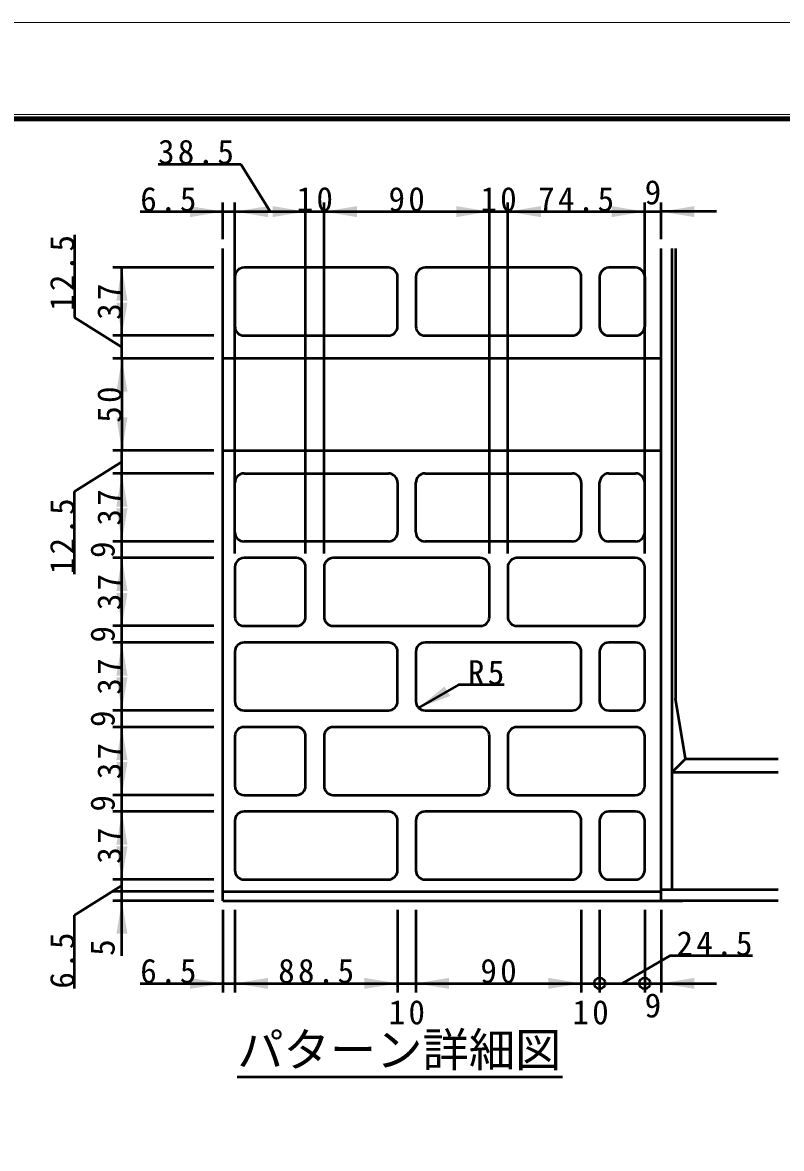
# Model space of a CAD drawing. Units: millimetres, scale not verified, with parts at other scales. Extents: x -2102 to 2102, y -1485 to 1485.
# Drawn here: x -1135 to -308, y 259 to 1485 of the extents above; entities that cross this region are included whole.
import ezdxf
from ezdxf.enums import TextEntityAlignment as Align

# ---------------------------------------------------------------- set-up
doc = ezdxf.new("R2010")
doc.units = ezdxf.units.MM
doc.header["$LTSCALE"] = 5
doc.layers.add('0-0_V-nasSTD', color=7, linetype='Continuous', lineweight=35)
doc.layers.add('0-1_0', color=7, linetype='Continuous', lineweight=50)
doc.styles.add('ＭＳ ゴシック', font='')
doc.styles.get('ＭＳ ゴシック').set_extended_font_data('MS Gothic')

msp = doc.modelspace()

# ---------------------------------------------------------------- linework, layer by layer
at = {"layer": '0-0_V-nasSTD', "lineweight": 50}
for p, q in [((-916.369, 529.187), (-916.369, 1239.187)), ((-423.869, 1239.187), (-423.869, 749.187)), ((-439.369, 1119.187), (-916.369, 1119.187)), ((-412.994, 683.528), (-423.869, 749.187))]:
    msp.add_line(p, q, dxfattribs=at)
at = {"layer": '0-0_V-nasSTD', "lineweight": 18}
for points in [[(-2102.5, -1485), (-2102.5, 1485), (2102.5, 1485), (2102.5, -1485)], [(-2002.5, -1385), (-2002.5, 1385), (2002.5, 1385), (2002.5, -1385)]]:
    msp.add_lwpolyline(points, close=True, dxfattribs=at)
at = {"layer": '0-0_V-nasSTD', "lineweight": 100}
msp.add_lwpolyline([(-1997.5, 1380), (-1997.5, -1380), (1997.5, -1380), (1997.5, 1380)], close=True, dxfattribs=at)
at = {"layer": '0-0_V-nasSTD', "lineweight": 50}
for centre in [(-506.369, 439.187), (-457.369, 439.187)]:
    msp.add_circle(centre, 6, dxfattribs=at)
at = {"layer": '0-0_V-nasSTD'}
for points in [[(-952.369, 1273.187), (-952.369, 1285.187), (-916.369, 1279.187)], [(-903.369, 1279.187), (-867.369, 1273.187), (-867.369, 1285.187)], [(-862.369, 1273.187), (-862.369, 1285.187), (-826.369, 1279.187)], [(-806.369, 1279.187), (-770.369, 1273.187), (-770.369, 1285.187)], [(-662.369, 1273.187), (-662.369, 1285.187), (-626.369, 1279.187)], [(-606.369, 1279.187), (-570.369, 1273.187), (-570.369, 1285.187)], [(-493.369, 1273.187), (-493.369, 1285.187), (-457.369, 1279.187)], [(-439.369, 1279.187), (-403.369, 1273.187), (-403.369, 1285.187)], [(-1032.369, 1182.187), (-1026.369, 1218.187), (-1020.369, 1182.187)], [(-1032.369, 1180.187), (-1026.369, 1144.187), (-1020.369, 1180.187)], [(-1032.369, 1083.187), (-1026.369, 1119.187), (-1020.369, 1083.187)], [(-1032.369, 1055.187), (-1026.369, 1019.187), (-1020.369, 1055.187)], [(-1032.369, 958.187), (-1026.369, 994.187), (-1020.369, 958.187)], [(-1032.369, 956.187), (-1026.369, 920.187), (-1020.369, 956.187)], [(-1032.369, 866.187), (-1026.369, 902.187), (-1020.369, 866.187)], [(-1032.369, 864.187), (-1026.369, 828.187), (-1020.369, 864.187)], [(-1032.369, 774.187), (-1026.369, 810.187), (-1020.369, 774.187)], [(-1032.369, 772.187), (-1026.369, 736.187), (-1020.369, 772.187)], [(-703.44, 739.116), (-675.263, 762.312), (-669.263, 751.92)], [(-1032.369, 682.187), (-1026.369, 718.187), (-1020.369, 682.187)], [(-1032.369, 680.187), (-1026.369, 644.187), (-1020.369, 680.187)], [(-1032.369, 590.187), (-1026.369, 626.187), (-1020.369, 590.187)], [(-1032.369, 588.187), (-1026.369, 552.187), (-1020.369, 588.187)], [(-1032.369, 493.187), (-1026.369, 529.187), (-1020.369, 493.187)], [(-952.369, 433.187), (-952.369, 445.187), (-916.369, 439.187)], [(-903.369, 439.187), (-867.369, 433.187), (-867.369, 445.187)], [(-762.369, 433.187), (-762.369, 445.187), (-726.369, 439.187)], [(-706.369, 439.187), (-670.369, 433.187), (-670.369, 445.187)], [(-562.369, 433.187), (-562.369, 445.187), (-526.369, 439.187)]]:
    msp.add_solid(points, dxfattribs=at)
at = {"layer": '0-1_0'}
for p, q in [((-987.085, 1330.722), (-897.085, 1330.722)), ((-897.085, 1330.722), (-864.869, 1279.187)), ((-916.369, 1249.187), (-916.369, 1289.187)), ((-903.369, 907.187), (-903.369, 1289.187)), ((-826.369, 907.187), (-826.369, 1289.187)), ((-806.369, 907.187), (-806.369, 1289.187)), ((-626.369, 907.187), (-626.369, 1289.187)), ((-606.369, 907.187), (-606.369, 1289.187)), ((-457.369, 907.187), (-457.369, 1289.187)), ((-439.369, 1249.187), (-439.369, 1289.187)), ((-1006.369, 1279.187), (-916.369, 1279.187)), ((-916.369, 1279.187), (-903.369, 1279.187)), ((-903.369, 1279.187), (-826.369, 1279.187)), ((-826.369, 1279.187), (-806.369, 1279.187)), ((-806.369, 1279.187), (-626.369, 1279.187)), ((-626.369, 1279.187), (-606.369, 1279.187)), ((-606.369, 1279.187), (-457.369, 1279.187)), ((-457.369, 1279.187), (-439.369, 1279.187)), ((-379.369, 1279.187), (-439.369, 1279.187)), ((-1077.904, 1253.903), (-1077.904, 1163.903)), ((-439.369, 529.187), (-439.369, 1239.187)), ((-427.369, 541.187), (-427.369, 1239.187)), ((-926.369, 1218.187), (-1036.369, 1218.187)), ((-1026.369, 1144.187), (-1026.369, 1218.187)), ((-736.369, 1218.187), (-893.369, 1218.187)), ((-536.369, 1218.187), (-696.369, 1218.187)), ((-467.369, 1218.187), (-496.369, 1218.187)), ((-903.369, 1208.187), (-903.369, 1154.187)), ((-726.369, 1154.187), (-726.369, 1208.187)), ((-706.369, 1208.187), (-706.369, 1154.187)), ((-526.369, 1154.187), (-526.369, 1208.187)), ((-506.369, 1208.187), (-506.369, 1154.187)), ((-457.369, 1208.187), (-457.369, 1154.187)), ((-1077.904, 1163.903), (-1026.369, 1131.687)), ((-926.369, 1144.187), (-1036.369, 1144.187)), ((-1026.369, 1119.187), (-1026.369, 1144.187)), ((-893.369, 1144.187), (-736.369, 1144.187)), ((-696.369, 1144.187), (-536.369, 1144.187)), ((-496.369, 1144.187), (-467.369, 1144.187)), ((-926.369, 1119.187), (-1036.369, 1119.187)), ((-1026.369, 1119.187), (-1026.369, 1019.187)), ((-926.369, 1019.187), (-1036.369, 1019.187)), ((-1026.369, 994.187), (-1026.369, 1019.187)), ((-916.369, 1019.187), (-439.369, 1019.187)), ((-1077.904, 974.471), (-1026.369, 1006.687)), ((-926.369, 994.187), (-1036.369, 994.187)), ((-1026.369, 920.187), (-1026.369, 994.187)), ((-893.369, 994.187), (-736.369, 994.187)), ((-696.369, 994.187), (-536.369, 994.187)), ((-496.369, 994.187), (-467.369, 994.187)), ((-903.369, 930.187), (-903.369, 984.187)), ((-726.369, 984.187), (-726.369, 930.187)), ((-706.369, 930.187), (-706.369, 984.187)), ((-526.369, 984.187), (-526.369, 930.187)), ((-506.369, 930.187), (-506.369, 984.187)), ((-457.369, 930.187), (-457.369, 984.187)), ((-1077.904, 884.471), (-1077.904, 974.471)), ((-926.369, 920.187), (-1036.369, 920.187)), ((-1026.369, 902.187), (-1026.369, 920.187)), ((-736.369, 920.187), (-893.369, 920.187)), ((-536.369, 920.187), (-696.369, 920.187)), ((-467.369, 920.187), (-496.369, 920.187)), ((-926.369, 902.187), (-1036.369, 902.187)), ((-1026.369, 828.187), (-1026.369, 902.187)), ((-836.369, 902.187), (-893.369, 902.187)), ((-636.369, 902.187), (-796.369, 902.187)), ((-467.369, 902.187), (-596.369, 902.187)), ((-903.369, 892.187), (-903.369, 838.187)), ((-826.369, 838.187), (-826.369, 892.187)), ((-806.369, 892.187), (-806.369, 838.187)), ((-626.369, 838.187), (-626.369, 892.187)), ((-606.369, 892.187), (-606.369, 838.187)), ((-457.369, 838.187), (-457.369, 892.187)), ((-926.369, 828.187), (-1036.369, 828.187)), ((-926.369, 828.187), (-1036.369, 828.187)), ((-1026.369, 810.187), (-1026.369, 828.187)), ((-893.369, 828.187), (-836.369, 828.187)), ((-796.369, 828.187), (-636.369, 828.187)), ((-596.369, 828.187), (-467.369, 828.187)), ((-926.369, 810.187), (-1036.369, 810.187)), ((-1026.369, 736.187), (-1026.369, 810.187)), ((-736.369, 810.187), (-893.369, 810.187)), ((-536.369, 810.187), (-696.369, 810.187)), ((-467.369, 810.187), (-496.369, 810.187)), ((-903.369, 800.187), (-903.369, 746.187)), ((-726.369, 746.187), (-726.369, 800.187)), ((-706.369, 800.187), (-706.369, 746.187)), ((-526.369, 746.187), (-526.369, 800.187)), ((-506.369, 800.187), (-506.369, 746.187)), ((-457.369, 746.187), (-457.369, 800.187)), ((-660.138, 764.116), (-703.44, 739.116)), ((-610.138, 764.116), (-660.138, 764.116)), ((-926.369, 736.187), (-1036.369, 736.187)), ((-926.369, 736.187), (-1036.369, 736.187)), ((-1026.369, 718.187), (-1026.369, 736.187)), ((-893.369, 736.187), (-736.369, 736.187)), ((-696.369, 736.187), (-536.369, 736.187)), ((-496.369, 736.187), (-467.369, 736.187)), ((-926.369, 718.187), (-1036.369, 718.187)), ((-1026.369, 644.187), (-1026.369, 718.187)), ((-836.369, 718.187), (-893.369, 718.187)), ((-636.369, 718.187), (-796.369, 718.187)), ((-467.369, 718.187), (-596.369, 718.187)), ((-903.369, 708.187), (-903.369, 654.187)), ((-826.369, 654.187), (-826.369, 708.187)), ((-806.369, 708.187), (-806.369, 654.187)), ((-626.369, 654.187), (-626.369, 708.187)), ((-606.369, 708.187), (-606.369, 654.187)), ((-457.369, 654.187), (-457.369, 708.187)), ((-412.994, 683.528), (-427.369, 669.187)), ((-412.994, 683.528), (-312.033, 683.528)), ((-427.369, 669.187), (-312.033, 669.187)), ((-926.369, 644.187), (-1036.369, 644.187)), ((-926.369, 644.187), (-1036.369, 644.187)), ((-1026.369, 626.187), (-1026.369, 644.187)), ((-893.369, 644.187), (-836.369, 644.187)), ((-796.369, 644.187), (-636.369, 644.187)), ((-596.369, 644.187), (-467.369, 644.187)), ((-926.369, 626.187), (-1036.369, 626.187)), ((-736.369, 626.187), (-893.369, 626.187)), ((-536.369, 626.187), (-696.369, 626.187)), ((-467.369, 626.187), (-496.369, 626.187)), ((-903.369, 616.187), (-903.369, 562.187)), ((-726.369, 562.187), (-726.369, 616.187)), ((-706.369, 616.187), (-706.369, 562.187)), ((-526.369, 562.187), (-526.369, 616.187)), ((-506.369, 616.187), (-506.369, 562.187)), ((-457.369, 562.187), (-457.369, 616.187)), ((-926.369, 552.187), (-1036.369, 552.187)), ((-893.369, 552.187), (-736.369, 552.187)), ((-696.369, 552.187), (-536.369, 552.187)), ((-496.369, 552.187), (-467.369, 552.187)), ((-1077.904, 513.471), (-1026.369, 545.687)), ((-312.033, 541.187), (-439.369, 541.187)), ((-926.369, 539.187), (-1036.369, 539.187)), ((-926.369, 529.187), (-1036.369, 529.187)), ((-1026.369, 529.187), (-1026.369, 539.187)), ((-1026.369, 469.187), (-1026.369, 529.187)), ((-916.369, 539.187), (-439.369, 539.187)), ((-916.369, 529.187), (-416.369, 529.187)), ((-312.033, 529.187), (-439.369, 529.187)), ((-916.369, 519.187), (-916.369, 429.187)), ((-903.369, 519.187), (-903.369, 429.187)), ((-726.369, 519.187), (-726.369, 429.187)), ((-706.369, 519.187), (-706.369, 429.187)), ((-526.369, 519.187), (-526.369, 429.187)), ((-506.369, 519.187), (-506.369, 429.187)), ((-457.369, 519.187), (-457.369, 429.187)), ((-439.369, 519.187), (-439.369, 429.187)), ((-1077.904, 433.471), (-1077.904, 513.471)), ((-1006.369, 439.187), (-916.369, 439.187)), ((-916.369, 439.187), (-903.369, 439.187)), ((-903.369, 439.187), (-726.369, 439.187)), ((-726.369, 439.187), (-706.369, 439.187)), ((-706.369, 439.187), (-526.369, 439.187)), ((-526.369, 439.187), (-506.369, 439.187)), ((-506.369, 439.187), (-457.369, 439.187)), ((-457.369, 439.187), (-439.369, 439.187)), ((-439.369, 439.187), (-379.369, 439.187)), ((-900.823, 337.424), (-546.814, 337.424))]:
    msp.add_line(p, q, dxfattribs=at)
for points in [[(-1026.369, 539.187), (-1026.369, 552.187), (-1026.369, 626.187)], [(-339.907, 469.187), (-429.907, 469.187), (-481.869, 439.187)]]:
    msp.add_lwpolyline(points, dxfattribs=at)
for centre, start, end in [((-893.369, 1208.187), 90, 180), ((-736.369, 1208.187), 0, 90), ((-696.369, 1208.187), 90, 180), ((-536.369, 1208.187), 0, 90), ((-496.369, 1208.187), 90, 180), ((-467.369, 1208.187), 0, 90), ((-893.369, 1154.187), 180, 270), ((-736.369, 1154.187), 270, 0), ((-696.369, 1154.187), 180, 270), ((-536.369, 1154.187), 270, 0), ((-496.369, 1154.187), 180, 270), ((-467.369, 1154.187), 270, 0), ((-893.369, 984.187), 90, 180), ((-736.369, 984.187), 0, 90), ((-696.369, 984.187), 90, 180), ((-536.369, 984.187), 0, 90), ((-496.369, 984.187), 90, 180), ((-467.369, 984.187), 0, 90), ((-893.369, 930.187), 180, 270), ((-736.369, 930.187), 270, 0), ((-696.369, 930.187), 180, 270), ((-536.369, 930.187), 270, 0), ((-496.369, 930.187), 180, 270), ((-467.369, 930.187), 270, 0), ((-893.369, 892.187), 90, 180), ((-836.369, 892.187), 0, 90), ((-796.369, 892.187), 90, 180), ((-636.369, 892.187), 0, 90), ((-596.369, 892.187), 90, 180), ((-467.369, 892.187), 0, 90), ((-893.369, 838.187), 180, 270), ((-836.369, 838.187), 270, 0), ((-796.369, 838.187), 180, 270), ((-636.369, 838.187), 270, 0), ((-596.369, 838.187), 180, 270), ((-467.369, 838.187), 270, 0), ((-893.369, 800.187), 90, 180), ((-736.369, 800.187), 0, 90), ((-696.369, 800.187), 90, 180), ((-536.369, 800.187), 0, 90), ((-496.369, 800.187), 90, 180), ((-467.369, 800.187), 0, 90), ((-893.369, 746.187), 180, 270), ((-736.369, 746.187), 270, 0), ((-696.369, 746.187), 180, 270), ((-536.369, 746.187), 270, 0), ((-496.369, 746.187), 180, 270), ((-467.369, 746.187), 270, 0), ((-893.369, 708.187), 90, 180), ((-836.369, 708.187), 0, 90), ((-796.369, 708.187), 90, 180), ((-636.369, 708.187), 0, 90), ((-596.369, 708.187), 90, 180), ((-467.369, 708.187), 0, 90), ((-893.369, 654.187), 180, 270), ((-836.369, 654.187), 270, 0), ((-796.369, 654.187), 180, 270), ((-636.369, 654.187), 270, 0), ((-596.369, 654.187), 180, 270), ((-467.369, 654.187), 270, 0), ((-893.369, 616.187), 90, 180), ((-736.369, 616.187), 0, 90), ((-696.369, 616.187), 90, 180), ((-536.369, 616.187), 0, 90), ((-496.369, 616.187), 90, 180), ((-467.369, 616.187), 0, 90), ((-893.369, 562.187), 180, 270), ((-736.369, 562.187), 270, 0), ((-696.369, 562.187), 180, 270), ((-536.369, 562.187), 270, 0), ((-496.369, 562.187), 180, 270), ((-467.369, 562.187), 270, 0)]:
    msp.add_arc(centre, 10, start, end, dxfattribs=at)
msp.add_solid([(-439.369, 439.187), (-403.369, 433.187), (-403.369, 445.187)], dxfattribs=at)

# ---------------------------------------------------------------- texts
at = {"layer": '0-0_V-nasSTD', "style": 'ＭＳ ゴシック'}
for s, height, p in [('9', 26.39, (-457.369, 1279.187)), ('9', 26.39, (-457.369, 394.187)), ('9', 26.39, (-457.369, 394.187)), ('パターン詳細図', 36.95, (-900.823, 337.424))]:
    msp.add_text(s, height=height, dxfattribs=at).set_placement(p, align=Align.BOTTOM_LEFT)
for s, p in [('9', (-1026.369, 902.187)), ('9', (-1026.369, 810.187)), ('9', (-1026.369, 718.187)), ('9', (-1026.369, 626.187)), ('5', (-1026.369, 469.187))]:
    msp.add_text(s, height=26.39, rotation=90, dxfattribs=at).set_placement(p, align=Align.BOTTOM_LEFT)
at = {"layer": '0-0_V-nasSTD', "char_height": 26.39, "attachment_point": 7, "style": 'ＭＳ ゴシック'}
for s, insert in [('\\T1.2;38.5', (-987.085, 1330.722)), ('\\T1.2;6.5', (-1006.369, 1279.187)), ('\\T1.2;10', (-836.169, 1279.187)), ('\\T1.2;90', (-736.169, 1279.187)), ('\\T1.2;10', (-636.169, 1279.187)), ('\\T1.2;74.5', (-573.269, 1279.187)), ('\\T1.2;R5', (-649.738, 764.116)), ('\\T1.2;24.5', (-422.707, 469.187)), ('\\T1.2;6.5', (-1006.369, 439.187)), ('\\T1.2;88.5', (-856.269, 439.187)), ('\\T1.2;90', (-636.169, 439.187)), ('\\T1.2;10', (-736.024, 394.187)), ('\\T1.2;10', (-736.024, 394.187)), ('\\T1.2;10', (-536.024, 394.187)), ('\\T1.2;10', (-536.024, 394.187))]:
    msp.add_mtext(s, dxfattribs=dict(at, insert=insert))
at = {"layer": '0-0_V-nasSTD', "char_height": 26.39, "attachment_point": 7, "rotation": 90, "style": 'ＭＳ ゴシック'}
for s, insert in [('\\T1.2;12.5', (-1077.904, 1171.103)), ('\\T1.2;37', (-1026.369, 1161.387)), ('\\T1.2;50', (-1026.369, 1049.387)), ('\\T1.2;37', (-1026.369, 937.387)), ('\\T1.2;12.5', (-1077.904, 884.471)), ('\\T1.2;37', (-1026.369, 845.387)), ('\\T1.2;37', (-1026.369, 753.387)), ('\\T1.2;37', (-1026.369, 661.387)), ('\\T1.2;37', (-1026.369, 569.387)), ('\\T1.2;6.5', (-1077.904, 433.471))]:
    msp.add_mtext(s, dxfattribs=dict(at, insert=insert))

doc.saveas('drawing.dxf')
